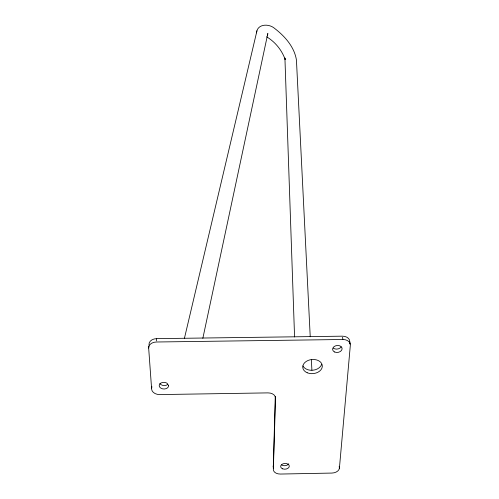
<?xml version="1.0" encoding="UTF-8"?>
<svg xmlns="http://www.w3.org/2000/svg" width="499" height="499" viewBox="0 0 499 499"><rect width="100%" height="100%" fill="white"/><g stroke="black" fill="none" stroke-linecap="round" stroke-linejoin="round"><path stroke-width="0.75" d="M273.284 468.255L275.267 396.325M275.523 398.202L273.346 469.422A7.204 4.772 -3.6 0 0 280.369 474.05L331.847 473.071A7.198 4.753 -5.6 0 0 339.407 468.174L350.335 345.289A7.984 5.832 -7.2 0 0 342.888 339.495L156.343 342.002A8.078 5.907 2.6 0 0 148.665 348.046L151.634 389.201A7.809 5.526 2 0 0 159.792 394.578L267.994 392.888A7.666 5.402 -3.2 0 1 275.523 398.202L275.429 396.68M151.733 388.054L151.871 386.532M156.443 340.879L156.642 338.64L342.383 336.176A7.953 5.826 -7.3 0 1 349.805 341.958L350.161 344.173M349.668 343.505L349.805 341.958M148.665 348.046L148.883 345.801M202.844 338.31L267.832 33.477L267.339 35.504L267.745 34.394M256.474 32.872C257.303 23.509 269.285 23.428 274.905 28.636C284.985 36.408 294.435 47.074 296.437 60.042L310.235 336.8M184.399 338.441L256.954 30.838M266.628 36.826C275.205 41.91 281.966 50.256 285.222 59.668L284.917 57.996L294.572 336.944M342.551 337.28L342.888 339.495M339.183 466.434L339.407 468.174M311.357 359.342L311.9 370.227M273.608 467.675A7.179 4.772 -3.6 0 1 273.159 465.929M148.995 344.678A8.046 5.894 2.7 0 1 156.642 338.64M321.662 364.382A9.774 7.067 -5.5 0 1 312.692 370.246A9.774 7.067 -5.5 0 1 302.968 365.973M167.602 384.554A4.678 3.331 1.9 0 1 159.898 383.55M341.179 346.867A4.759 3.481 -7 0 1 333.351 348.152M288.709 463.827A4.316 2.875 -3.8 0 1 281.623 464.931M168.6 385.608L167.084 383.269A4.697 3.331 1.8 0 0 159.742 384.062A4.697 3.331 1.8 0 0 162.88 388.908A4.697 3.331 1.8 0 0 168.6 385.608M307.222 372.772A9.818 7.08 -5.5 0 0 322.317 366.459A9.818 7.08 -5.5 0 0 308.058 360.459A9.818 7.08 -5.5 0 0 307.222 372.772M334.729 352.032A4.778 3.481 -6.9 0 0 342.108 348.913A4.778 3.481 -6.9 0 0 335.228 345.963A4.778 3.481 -6.9 0 0 334.729 352.032M282.702 468.854A4.335 2.875 -3.8 0 0 289.301 466.247A4.335 2.875 -3.8 0 0 282.927 463.858A4.335 2.875 -3.8 0 0 282.702 468.854"/></g></svg>
